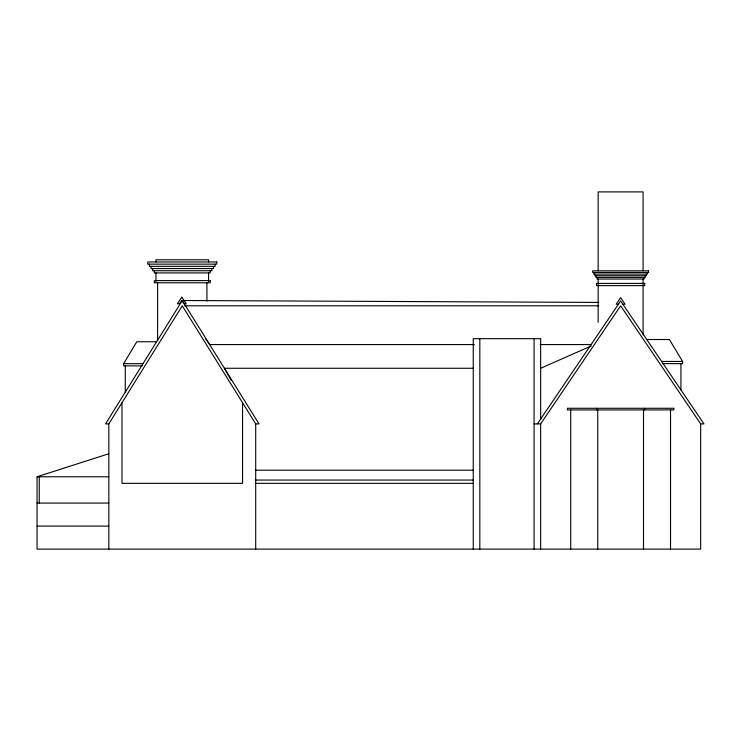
<?xml version="1.0" encoding="UTF-8"?>
<svg xmlns="http://www.w3.org/2000/svg" width="741" height="741" viewBox="0 0 741 741"><rect width="100%" height="100%" fill="white"/><g stroke="black" fill="none" stroke-linecap="round" stroke-linejoin="round"><path stroke-width="1.11" d="M142.374 365.859L123.636 365.859L123.636 363.664L136.779 341.749L156.629 341.749M108.834 549.1L108.834 423.889L182.267 305.801L255.701 423.889L255.701 549.1M537.364 423.889L620.625 300.948L703.95 423.889L700.662 423.889L620.625 305.801L540.652 423.889L540.652 549.1M540.652 368.268L591.207 345.964M700.662 423.889L700.662 549.1L37.05 549.1L37.05 476.769L108.834 453.751M618.392 304.236L616.169 304.236L620.625 297.66L625.08 304.236L622.848 304.236M184.583 305.801L598.821 305.801M646.763 339.517L669.429 339.517L682.581 361.441L682.581 363.627L662.723 363.627M474.342 344.574L209.666 344.574L205.748 339.035M540.217 344.574L591.077 344.574M661.62 361.441L682.581 361.441M123.636 363.664L142.994 363.664M473.249 368.268L224.403 368.268L231.109 380.189M108.834 423.889L105.546 423.889L182.267 300.513L258.989 423.889L255.701 423.889M534.076 423.889L540.652 423.889M255.701 470.192L473.249 470.192M37.05 476.769L108.834 476.769M255.701 480.057L473.249 480.057M255.701 483.345L473.249 483.345M37.05 503.074L108.834 503.074M37.05 526.091L108.834 526.091M183.425 300.513L598.821 302.421M680.933 363.627L680.933 389.933M670.522 409.912L670.522 549.1M647.477 272.447L647.477 274.096L593.773 274.096L593.773 272.447M646.374 274.096L646.374 275.735L594.866 275.735L594.866 274.096M645.281 275.735L645.281 277.384L595.959 277.384L595.959 275.735M644.642 408.272L644.642 409.912M644.188 277.384L644.188 279.024L597.061 279.024L597.061 277.384M643.503 409.912L643.503 549.1M643.086 270.808L643.086 191.9L598.154 191.9L598.154 270.808M643.086 279.024L643.086 334.867M598.154 279.024L598.154 322.27M597.746 409.912L597.746 549.1M596.598 408.272L596.598 409.912M570.718 409.912L570.718 549.1M540.652 419.286L540.652 338.674L473.249 338.674L473.249 549.1M534.076 338.674L534.076 549.1M479.825 338.674L479.825 549.1M242.548 402.743L242.548 483.345L121.987 483.345L121.987 402.743M215.149 264.148L215.149 266.343L149.386 266.343L149.386 264.148M213.501 266.343L213.501 268.538L151.034 268.538L151.034 266.343M211.861 268.538L211.861 270.724L152.674 270.724L152.674 268.538M210.212 270.724L210.212 272.92L154.323 272.92L154.323 270.724M208.573 261.962L208.573 259.767L155.962 259.767L155.962 261.962M208.573 272.92L208.573 281.682M206.924 282.784L206.924 301.226M157.611 282.784L157.611 340.425M155.962 272.92L155.962 281.682M125.275 365.859L125.275 392.165M39.245 476.769L39.245 503.074M181.795 297.224L177.349 303.801L179.572 303.801L181.795 300.513L184.027 303.801L186.26 303.801L181.795 297.224M216.789 261.962L147.746 261.962L147.746 264.148L216.789 264.148L216.789 261.962M648.57 270.808L592.67 270.808L592.67 272.447L648.57 272.447L648.57 270.808M210.212 280.589L154.323 280.589L154.323 282.784L210.212 282.784L210.212 280.589M644.735 283.414L596.505 283.414L596.505 285.6L644.735 285.6L644.735 283.414M673.81 408.272L567.43 408.272L567.43 409.912L673.81 409.912L673.81 408.272"/></g></svg>
